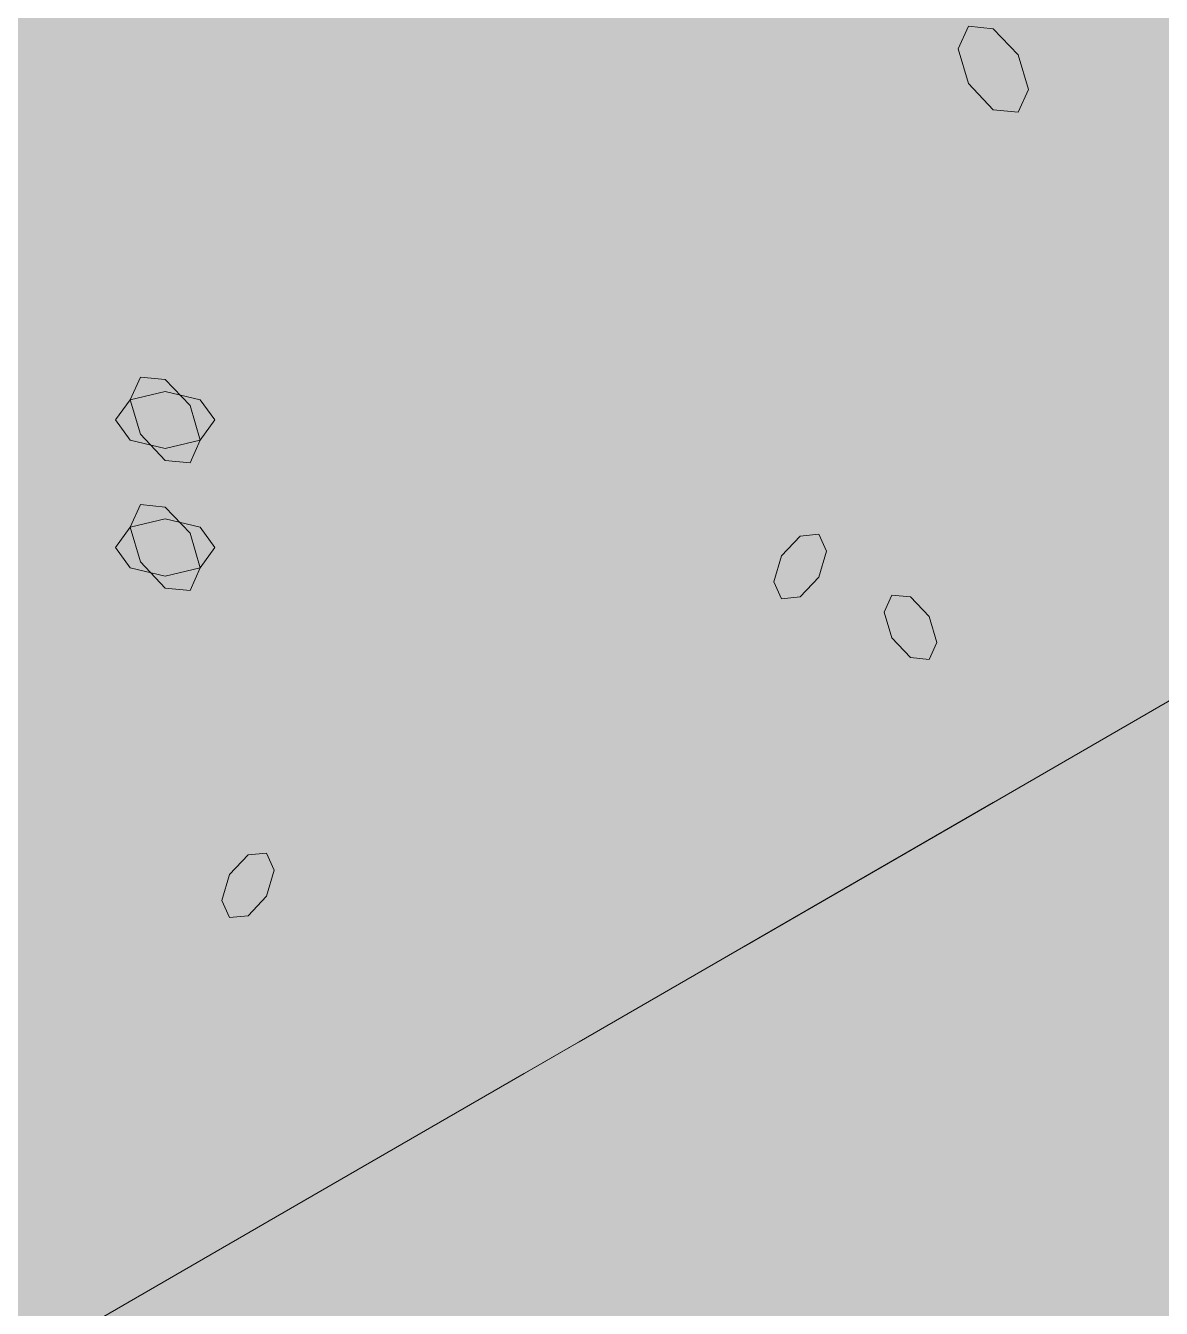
# Model space of a CAD drawing. Header units: metres. Extents: x 0 to 8.41, y 0 to 5.94.
# Drawn here: x 6.1649 to 6.343, y 4.8432 to 5.0443 of the extents above; entities that cross this region are included whole.
import ezdxf

# ---------------------------------------------------------------- set-up
doc = ezdxf.new("R2010")
doc.units = ezdxf.units.M
doc.header["$LTSCALE"] = 0.25
doc.layers.add('ISO-3D', color=7, linetype='CONTINUOUS', lineweight=13)
doc.layers.add('ISO-3D-ARISTAS', color=250, linetype='CONTINUOUS', lineweight=13)

msp = doc.modelspace()

# ---------------------------------------------------------------- linework, layer by layer
at = {"layer": 'ISO-3D', "true_color": 0x9e9c96}
for points in [[(6.16698, 5.0487), (6.14137, 5.03391), (6.14137, 5.06348), (6.11577, 5.0487)], [(6.21819, 5.0487), (6.19258, 5.03391), (6.19258, 5.06348), (6.16698, 5.0487)], [(6.2694, 5.0487), (6.24379, 5.03391), (6.24379, 5.06348), (6.21819, 5.0487)], [(6.3206, 5.0487), (6.295, 5.03391), (6.295, 5.06348), (6.2694, 5.0487)], [(6.37181, 5.0487), (6.34621, 5.03391), (6.34621, 5.06348), (6.3206, 5.0487)], [(6.21067, 5.04798), (6.18716, 5.0344), (6.18613, 5.06214), (6.16262, 5.04857)], [(6.25871, 5.04738), (6.2352, 5.03381), (6.23417, 5.06155), (6.21067, 5.04798)], [(6.30675, 5.04679), (6.28325, 5.03321), (6.28222, 5.06095), (6.25871, 5.04738)], [(6.3548, 5.04619), (6.33129, 5.03262), (6.33026, 5.06036), (6.30675, 5.04679)], [(6.18716, 5.0344), (6.16365, 5.02083), (6.16262, 5.04857), (6.13912, 5.035)], [(6.19258, 5.03391), (6.16698, 5.01913), (6.16698, 5.0487), (6.14137, 5.03391)], [(6.2352, 5.03381), (6.2117, 5.02024), (6.21067, 5.04798), (6.18716, 5.0344)], [(6.24379, 5.03391), (6.21819, 5.01913), (6.21819, 5.0487), (6.19258, 5.03391)], [(6.28325, 5.03321), (6.25974, 5.01964), (6.25871, 5.04738), (6.2352, 5.03381)], [(6.295, 5.03391), (6.2694, 5.01913), (6.2694, 5.0487), (6.24379, 5.03391)], [(6.34621, 5.03391), (6.3206, 5.01913), (6.3206, 5.0487), (6.295, 5.03391)], [(6.33129, 5.03262), (6.30778, 5.01905), (6.30675, 5.04679), (6.28325, 5.03321)], [(6.37933, 5.03202), (6.35583, 5.01845), (6.3548, 5.04619), (6.33129, 5.03262)], [(6.16698, 5.01913), (6.14137, 5.00435), (6.14137, 5.03391), (6.11577, 5.01913)], [(6.2117, 5.02024), (6.18819, 5.00667), (6.18716, 5.0344), (6.16365, 5.02083)], [(6.21819, 5.01913), (6.19258, 5.00435), (6.19258, 5.03391), (6.16698, 5.01913)], [(6.25974, 5.01964), (6.23623, 5.00607), (6.2352, 5.03381), (6.2117, 5.02024)], [(6.2694, 5.01913), (6.24379, 5.00435), (6.24379, 5.03391), (6.21819, 5.01913)], [(6.30778, 5.01905), (6.28428, 5.00548), (6.28325, 5.03321), (6.25974, 5.01964)], [(6.3206, 5.01913), (6.295, 5.00435), (6.295, 5.03391), (6.2694, 5.01913)], [(6.37181, 5.01913), (6.34621, 5.00435), (6.34621, 5.03391), (6.3206, 5.01913)], [(6.35583, 5.01845), (6.33232, 5.00488), (6.33129, 5.03262), (6.30778, 5.01905)], [(6.18819, 5.00667), (6.16462, 4.99306), (6.16365, 5.02083), (6.14008, 5.00722)], [(6.19258, 5.00435), (6.16698, 4.98957), (6.16698, 5.01913), (6.14137, 5.00435)], [(6.23623, 5.00607), (6.21273, 4.9925), (6.2117, 5.02024), (6.18819, 5.00667)], [(6.24379, 5.00435), (6.21819, 4.98957), (6.21819, 5.01913), (6.19258, 5.00435)], [(6.28428, 5.00548), (6.26077, 4.9919), (6.25974, 5.01964), (6.23623, 5.00607)], [(6.295, 5.00435), (6.2694, 4.98957), (6.2694, 5.01913), (6.24379, 5.00435)], [(6.33232, 5.00488), (6.30882, 4.99131), (6.30778, 5.01905), (6.28428, 5.00548)], [(6.34621, 5.00435), (6.3206, 4.98957), (6.3206, 5.01913), (6.295, 5.00435)], [(6.38037, 5.00429), (6.35686, 4.99071), (6.35583, 5.01845), (6.33232, 5.00488)], [(6.21273, 4.9925), (6.18915, 4.97889), (6.18819, 5.00667), (6.16462, 4.99306)], [(6.26077, 4.9919), (6.23726, 4.97833), (6.23623, 5.00607), (6.21273, 4.9925)], [(6.30882, 4.99131), (6.28531, 4.97774), (6.28428, 5.00548), (6.26077, 4.9919)], [(6.35686, 4.99071), (6.33335, 4.97714), (6.33232, 5.00488), (6.30882, 4.99131)], [(6.16698, 4.98957), (6.14137, 4.97478), (6.14137, 5.00435), (6.11577, 4.98957)], [(6.21819, 4.98957), (6.19258, 4.97478), (6.19258, 5.00435), (6.16698, 4.98957)], [(6.2694, 4.98957), (6.24379, 4.97478), (6.24379, 5.00435), (6.21819, 4.98957)], [(6.3206, 4.98957), (6.295, 4.97478), (6.295, 5.00435), (6.2694, 4.98957)], [(6.37181, 4.98957), (6.34621, 4.97478), (6.34621, 5.00435), (6.3206, 4.98957)], [(6.18915, 4.97889), (6.16558, 4.96528), (6.16462, 4.99306), (6.14104, 4.97944)], [(6.23726, 4.97833), (6.21369, 4.96472), (6.21273, 4.9925), (6.18915, 4.97889)], [(6.28531, 4.97774), (6.2618, 4.96417), (6.26077, 4.9919), (6.23726, 4.97833)], [(6.33335, 4.97714), (6.30985, 4.96357), (6.30882, 4.99131), (6.28531, 4.97774)], [(6.3814, 4.97655), (6.35789, 4.96298), (6.35686, 4.99071), (6.33335, 4.97714)], [(6.19258, 4.97478), (6.16698, 4.96), (6.16698, 4.98957), (6.14137, 4.97478)], [(6.24379, 4.97478), (6.21819, 4.96), (6.21819, 4.98957), (6.19258, 4.97478)], [(6.295, 4.97478), (6.2694, 4.96), (6.2694, 4.98957), (6.24379, 4.97478)], [(6.34621, 4.97478), (6.3206, 4.96), (6.3206, 4.98957), (6.295, 4.97478)], [(6.16558, 4.96528), (6.142, 4.95167), (6.14104, 4.97944), (6.11746, 4.96583)], [(6.21369, 4.96472), (6.19011, 4.95111), (6.18915, 4.97889), (6.16558, 4.96528)], [(6.2618, 4.96417), (6.23823, 4.95056), (6.23726, 4.97833), (6.21369, 4.96472)], [(6.30985, 4.96357), (6.28634, 4.95), (6.28531, 4.97774), (6.2618, 4.96417)], [(6.35789, 4.96298), (6.33438, 4.9494), (6.33335, 4.97714), (6.30985, 4.96357)], [(6.16698, 4.96), (6.14137, 4.94522), (6.14137, 4.97478), (6.11577, 4.96)], [(6.21819, 4.96), (6.19258, 4.94522), (6.19258, 4.97478), (6.16698, 4.96)], [(6.2694, 4.96), (6.24379, 4.94522), (6.24379, 4.97478), (6.21819, 4.96)], [(6.3206, 4.96), (6.295, 4.94522), (6.295, 4.97478), (6.2694, 4.96)], [(6.37181, 4.96), (6.34621, 4.94522), (6.34621, 4.97478), (6.3206, 4.96)], [(6.19011, 4.95111), (6.16654, 4.9375), (6.16558, 4.96528), (6.142, 4.95167)], [(6.23823, 4.95056), (6.21465, 4.93694), (6.21369, 4.96472), (6.19011, 4.95111)], [(6.28634, 4.95), (6.26276, 4.93639), (6.2618, 4.96417), (6.23823, 4.95056)], [(6.33438, 4.9494), (6.31088, 4.93583), (6.30985, 4.96357), (6.28634, 4.95)], [(6.38243, 4.94881), (6.35892, 4.93524), (6.35789, 4.96298), (6.33438, 4.9494)], [(6.19258, 4.94522), (6.16698, 4.93043), (6.16698, 4.96), (6.14137, 4.94522)], [(6.24379, 4.94522), (6.21819, 4.93043), (6.21819, 4.96), (6.19258, 4.94522)], [(6.295, 4.94522), (6.2694, 4.93043), (6.2694, 4.96), (6.24379, 4.94522)], [(6.34621, 4.94522), (6.3206, 4.93043), (6.3206, 4.96), (6.295, 4.94522)], [(6.16654, 4.9375), (6.14296, 4.92389), (6.142, 4.95167), (6.11843, 4.93806)], [(6.21465, 4.93694), (6.19108, 4.92333), (6.19011, 4.95111), (6.16654, 4.9375)], [(6.26276, 4.93639), (6.23919, 4.92278), (6.23823, 4.95056), (6.21465, 4.93694)], [(6.31088, 4.93583), (6.2873, 4.92222), (6.28634, 4.95), (6.26276, 4.93639)], [(6.35892, 4.93524), (6.33541, 4.92167), (6.33438, 4.9494), (6.31088, 4.93583)], [(6.16698, 4.93043), (6.14137, 4.91565), (6.14137, 4.94522), (6.11577, 4.93043)], [(6.21819, 4.93043), (6.19258, 4.91565), (6.19258, 4.94522), (6.16698, 4.93043)], [(6.2694, 4.93043), (6.24379, 4.91565), (6.24379, 4.94522), (6.21819, 4.93043)], [(6.3206, 4.93043), (6.295, 4.91565), (6.295, 4.94522), (6.2694, 4.93043)], [(6.37181, 4.93043), (6.34621, 4.91565), (6.34621, 4.94522), (6.3206, 4.93043)], [(6.19108, 4.92333), (6.1675, 4.90972), (6.16654, 4.9375), (6.14296, 4.92389)], [(6.23919, 4.92278), (6.21561, 4.90917), (6.21465, 4.93694), (6.19108, 4.92333)], [(6.2873, 4.92222), (6.26373, 4.90861), (6.26276, 4.93639), (6.23919, 4.92278)], [(6.33541, 4.92167), (6.31184, 4.90806), (6.31088, 4.93583), (6.2873, 4.92222)], [(6.38346, 4.92107), (6.35995, 4.9075), (6.35892, 4.93524), (6.33541, 4.92167)], [(6.19258, 4.91565), (6.16698, 4.90087), (6.16698, 4.93043), (6.14137, 4.91565)], [(6.24379, 4.91565), (6.21819, 4.90087), (6.21819, 4.93043), (6.19258, 4.91565)], [(6.295, 4.91565), (6.2694, 4.90087), (6.2694, 4.93043), (6.24379, 4.91565)], [(6.34621, 4.91565), (6.3206, 4.90087), (6.3206, 4.93043), (6.295, 4.91565)], [(6.1675, 4.90972), (6.14393, 4.89611), (6.14296, 4.92389), (6.11939, 4.91028)], [(6.21561, 4.90917), (6.19204, 4.89556), (6.19108, 4.92333), (6.1675, 4.90972)], [(6.26373, 4.90861), (6.24015, 4.895), (6.23919, 4.92278), (6.21561, 4.90917)], [(6.31184, 4.90806), (6.28826, 4.89444), (6.2873, 4.92222), (6.26373, 4.90861)], [(6.35995, 4.9075), (6.33638, 4.89389), (6.33541, 4.92167), (6.31184, 4.90806)], [(6.16698, 4.90087), (6.14137, 4.88609), (6.14137, 4.91565), (6.11577, 4.90087)], [(6.21819, 4.90087), (6.19258, 4.88609), (6.19258, 4.91565), (6.16698, 4.90087)], [(6.2694, 4.90087), (6.24379, 4.88609), (6.24379, 4.91565), (6.21819, 4.90087)], [(6.3206, 4.90087), (6.295, 4.88609), (6.295, 4.91565), (6.2694, 4.90087)], [(6.37181, 4.90087), (6.34621, 4.88609), (6.34621, 4.91565), (6.3206, 4.90087)], [(6.19204, 4.89556), (6.16846, 4.88194), (6.1675, 4.90972), (6.14393, 4.89611)], [(6.24015, 4.895), (6.21658, 4.88139), (6.21561, 4.90917), (6.19204, 4.89556)], [(6.28826, 4.89444), (6.26469, 4.88083), (6.26373, 4.90861), (6.24015, 4.895)], [(6.33638, 4.89389), (6.3128, 4.88028), (6.31184, 4.90806), (6.28826, 4.89444)], [(6.38593, 4.8925), (6.36236, 4.87889), (6.35995, 4.9075), (6.33638, 4.89389)], [(6.19258, 4.88609), (6.16698, 4.8713), (6.16698, 4.90087), (6.14137, 4.88609)], [(6.24379, 4.88609), (6.21819, 4.8713), (6.21819, 4.90087), (6.19258, 4.88609)], [(6.295, 4.88609), (6.2694, 4.8713), (6.2694, 4.90087), (6.24379, 4.88609)], [(6.34621, 4.88609), (6.3206, 4.8713), (6.3206, 4.90087), (6.295, 4.88609)], [(6.16846, 4.88194), (6.14489, 4.86833), (6.14393, 4.89611), (6.12035, 4.8825)], [(6.21658, 4.88139), (6.193, 4.86778), (6.19204, 4.89556), (6.16846, 4.88194)], [(6.26469, 4.88083), (6.24111, 4.86722), (6.24015, 4.895), (6.21658, 4.88139)], [(6.3128, 4.88028), (6.28923, 4.86667), (6.28826, 4.89444), (6.26469, 4.88083)], [(6.36236, 4.87889), (6.33878, 4.86528), (6.33638, 4.89389), (6.3128, 4.88028)], [(6.16698, 4.8713), (6.14137, 4.85652), (6.14137, 4.88609), (6.11577, 4.8713)], [(6.21819, 4.8713), (6.19258, 4.85652), (6.19258, 4.88609), (6.16698, 4.8713)], [(6.2694, 4.8713), (6.24379, 4.85652), (6.24379, 4.88609), (6.21819, 4.8713)], [(6.3206, 4.8713), (6.295, 4.85652), (6.295, 4.88609), (6.2694, 4.8713)], [(6.37181, 4.8713), (6.34621, 4.85652), (6.34621, 4.88609), (6.3206, 4.8713)], [(6.193, 4.86778), (6.16943, 4.85417), (6.16846, 4.88194), (6.14489, 4.86833)], [(6.24111, 4.86722), (6.21754, 4.85361), (6.21658, 4.88139), (6.193, 4.86778)], [(6.28923, 4.86667), (6.26565, 4.85306), (6.26469, 4.88083), (6.24111, 4.86722)], [(6.33878, 4.86528), (6.31521, 4.85167), (6.3128, 4.88028), (6.28923, 4.86667)], [(6.38834, 4.86389), (6.36476, 4.85028), (6.36236, 4.87889), (6.33878, 4.86528)], [(6.19258, 4.85652), (6.16698, 4.84174), (6.16698, 4.8713), (6.14137, 4.85652)], [(6.24379, 4.85652), (6.21819, 4.84174), (6.21819, 4.8713), (6.19258, 4.85652)], [(6.295, 4.85652), (6.2694, 4.84174), (6.2694, 4.8713), (6.24379, 4.85652)], [(6.34621, 4.85652), (6.3206, 4.84174), (6.3206, 4.8713), (6.295, 4.85652)], [(6.16943, 4.85417), (6.14585, 4.84056), (6.14489, 4.86833), (6.12131, 4.85472)], [(6.21754, 4.85361), (6.19396, 4.84), (6.193, 4.86778), (6.16943, 4.85417)], [(6.26565, 4.85306), (6.24208, 4.83944), (6.24111, 4.86722), (6.21754, 4.85361)], [(6.31521, 4.85167), (6.29163, 4.83806), (6.28923, 4.86667), (6.26565, 4.85306)], [(6.36476, 4.85028), (6.34119, 4.83667), (6.33878, 4.86528), (6.31521, 4.85167)], [(6.16698, 4.84174), (6.14137, 4.82696), (6.14137, 4.85652), (6.11577, 4.84174)], [(6.21819, 4.84174), (6.19258, 4.82696), (6.19258, 4.85652), (6.16698, 4.84174)], [(6.2694, 4.84174), (6.24379, 4.82696), (6.24379, 4.85652), (6.21819, 4.84174)], [(6.3206, 4.84174), (6.295, 4.82696), (6.295, 4.85652), (6.2694, 4.84174)], [(6.37181, 4.84174), (6.34621, 4.82696), (6.34621, 4.85652), (6.3206, 4.84174)], [(6.19396, 4.84), (6.17039, 4.82639), (6.16943, 4.85417), (6.14585, 4.84056)], [(6.24208, 4.83944), (6.2185, 4.82583), (6.21754, 4.85361), (6.19396, 4.84)], [(6.29163, 4.83806), (6.26806, 4.82444), (6.26565, 4.85306), (6.24208, 4.83944)], [(6.34119, 4.83667), (6.31761, 4.82306), (6.31521, 4.85167), (6.29163, 4.83806)], [(6.38858, 4.83653), (6.365, 4.82292), (6.36476, 4.85028), (6.34119, 4.83667)]]:
    msp.add_solid(points, dxfattribs=at)
at = {"layer": 'ISO-3D', "true_color": 0x4b4946}
for points in [[(6.31115, 5.04068), (6.31276, 5.04424), (6.26785, 5.01567), (6.26946, 5.01924)], [(6.32215, 5.03432), (6.32054, 5.03076), (6.27885, 5.00932), (6.27724, 5.00576)], [(6.26785, 5.01567), (6.26946, 5.01924), (6.22455, 4.99067), (6.22616, 4.99424)], [(6.27885, 5.00932), (6.27724, 5.00576), (6.23555, 4.98433), (6.23394, 4.98076)], [(6.22455, 4.99067), (6.22616, 4.99424), (6.18125, 4.96568), (6.18286, 4.96924)], [(6.18125, 4.98567), (6.18286, 4.98924), (6.13795, 4.96068), (6.13956, 4.96424)], [(6.23555, 4.98433), (6.23394, 4.98076), (6.19225, 4.95932), (6.19064, 4.95576)], [(6.19225, 4.97933), (6.19064, 4.97576), (6.14894, 4.95432), (6.14733, 4.95076)]]:
    msp.add_solid(points, dxfattribs=at)
at = {"layer": 'ISO-3D', "true_color": 0x686560}
for points in [[(6.31276, 5.04424), (6.31665, 5.04385), (6.26946, 5.01924), (6.27335, 5.01885)], [(6.32054, 5.03076), (6.31665, 5.03115), (6.27724, 5.00576), (6.27335, 5.00615)], [(6.26946, 5.01924), (6.27335, 5.01885), (6.22616, 4.99424), (6.23005, 4.99385)], [(6.27724, 5.00576), (6.27335, 5.00615), (6.23394, 4.98076), (6.23005, 4.98115)], [(6.22616, 4.99424), (6.23005, 4.99385), (6.18286, 4.96924), (6.18675, 4.96885)], [(6.18286, 4.98924), (6.18675, 4.98885), (6.13956, 4.96424), (6.14345, 4.96385)], [(6.23394, 4.98076), (6.23005, 4.98115), (6.19064, 4.95576), (6.18675, 4.95615)], [(6.19064, 4.97576), (6.18675, 4.97615), (6.14733, 4.95076), (6.14345, 4.95115)]]:
    msp.add_solid(points, dxfattribs=at)
at = {"layer": 'ISO-3D', "true_color": 0x77736d}
for points in [[(6.31665, 5.04385), (6.32054, 5.03975), (6.27335, 5.01885), (6.27724, 5.01475)], [(6.31665, 5.03115), (6.31276, 5.03525), (6.27335, 5.00615), (6.26946, 5.01025)], [(6.27335, 5.01885), (6.27724, 5.01475), (6.23005, 4.99385), (6.23394, 4.98975)], [(6.27335, 5.00615), (6.26946, 5.01025), (6.23005, 4.98115), (6.22616, 4.98525)], [(6.23005, 4.99385), (6.23394, 4.98975), (6.18675, 4.96885), (6.19064, 4.96475)], [(6.18675, 4.98885), (6.19064, 4.98475), (6.14345, 4.96385), (6.14733, 4.95975)], [(6.23005, 4.98115), (6.22616, 4.98525), (6.18675, 4.95615), (6.18286, 4.96025)], [(6.18675, 4.97615), (6.18286, 4.98025), (6.14345, 4.95115), (6.13956, 4.95525)]]:
    msp.add_solid(points, dxfattribs=at)
at = {"layer": 'ISO-3D', "true_color": 0x67645f}
for points in [[(6.31665, 5.0375), (6.31115, 5.04068), (6.31276, 5.04424)], [(6.31665, 5.0375), (6.31276, 5.04424), (6.31665, 5.04385)], [(6.31665, 5.0375), (6.31665, 5.04385), (6.32054, 5.03975)], [(6.31665, 5.0375), (6.31276, 5.03525), (6.31115, 5.04068)], [(6.31665, 5.0375), (6.32054, 5.03975), (6.32215, 5.03432)], [(6.31665, 5.0375), (6.31665, 5.03115), (6.31276, 5.03525)], [(6.31665, 5.0375), (6.32054, 5.03076), (6.31665, 5.03115)], [(6.31665, 5.0375), (6.32215, 5.03432), (6.32054, 5.03076)], [(6.18675, 4.9825), (6.18125, 4.98567), (6.18286, 4.98924)], [(6.18675, 4.9825), (6.18286, 4.98924), (6.18675, 4.98885)], [(6.18675, 4.9825), (6.18675, 4.98885), (6.19064, 4.98475)], [(6.18675, 4.9825), (6.18286, 4.98025), (6.18125, 4.98567)], [(6.18675, 4.9825), (6.19064, 4.98475), (6.19225, 4.97933)], [(6.18675, 4.9825), (6.18675, 4.97615), (6.18286, 4.98025)], [(6.18675, 4.9825), (6.19064, 4.97576), (6.18675, 4.97615)], [(6.18675, 4.9825), (6.19225, 4.97933), (6.19064, 4.97576)], [(6.18675, 4.9625), (6.18125, 4.96568), (6.18286, 4.96924)], [(6.18675, 4.9625), (6.18286, 4.96924), (6.18675, 4.96885)], [(6.18675, 4.9625), (6.18675, 4.96885), (6.19064, 4.96475)], [(6.18675, 4.9625), (6.18286, 4.96025), (6.18125, 4.96568)], [(6.18675, 4.9625), (6.19064, 4.96475), (6.19225, 4.95932)], [(6.18675, 4.9625), (6.18675, 4.95615), (6.18286, 4.96025)], [(6.18675, 4.9625), (6.19064, 4.95576), (6.18675, 4.95615)], [(6.18675, 4.9625), (6.19225, 4.95932), (6.19064, 4.95576)]]:
    msp.add_solid(points, dxfattribs=at)
at = {"layer": 'ISO-3D', "true_color": 0x6b6762}
for points in [[(6.31276, 5.03525), (6.31115, 5.04068), (6.26946, 5.01025), (6.26785, 5.01567)], [(6.32054, 5.03975), (6.32215, 5.03432), (6.27724, 5.01475), (6.27885, 5.00932)], [(6.26946, 5.01025), (6.26785, 5.01567), (6.22616, 4.98525), (6.22455, 4.99067)], [(6.27724, 5.01475), (6.27885, 5.00932), (6.23394, 4.98975), (6.23555, 4.98433)], [(6.22616, 4.98525), (6.22455, 4.99067), (6.18286, 4.96025), (6.18125, 4.96568)], [(6.23394, 4.98975), (6.23555, 4.98433), (6.19064, 4.96475), (6.19225, 4.95932)], [(6.18286, 4.98025), (6.18125, 4.98567), (6.13956, 4.95525), (6.13795, 4.96068)], [(6.19064, 4.98475), (6.19225, 4.97933), (6.14733, 4.95975), (6.14894, 4.95432)]]:
    msp.add_solid(points, dxfattribs=at)
at = {"layer": 'ISO-3D', "true_color": 0x66635e}
for points in [[(6.18125, 4.96568), (6.18675, 4.96699), (6.18125, 4.98567), (6.18675, 4.98699)], [(6.19225, 4.95932), (6.18675, 4.95801), (6.19225, 4.97933), (6.18675, 4.97801)]]:
    msp.add_solid(points, dxfattribs=at)
at = {"layer": 'ISO-3D', "true_color": 0x736f6a}
for points in [[(6.18675, 4.9825), (6.18125, 4.98567), (6.18675, 4.98699)], [(6.18675, 4.9825), (6.18675, 4.98699), (6.19225, 4.98567)], [(6.18675, 4.9825), (6.17897, 4.9825), (6.18125, 4.98567)], [(6.18675, 4.9825), (6.19225, 4.98567), (6.19452, 4.9825)], [(6.18675, 4.9825), (6.18125, 4.97933), (6.17897, 4.9825)], [(6.18675, 4.9825), (6.18675, 4.97801), (6.18125, 4.97933)], [(6.18675, 4.9825), (6.19452, 4.9825), (6.19225, 4.97933)], [(6.18675, 4.9825), (6.19225, 4.97933), (6.18675, 4.97801)], [(6.18675, 4.9625), (6.18125, 4.96568), (6.18675, 4.96699)], [(6.18675, 4.9625), (6.18675, 4.96699), (6.19225, 4.96568)], [(6.18675, 4.9625), (6.17897, 4.9625), (6.18125, 4.96568)], [(6.18675, 4.9625), (6.19225, 4.96568), (6.19452, 4.9625)], [(6.18675, 4.9625), (6.18125, 4.95932), (6.17897, 4.9625)], [(6.18675, 4.9625), (6.18675, 4.95801), (6.18125, 4.95932)], [(6.18675, 4.9625), (6.19452, 4.9625), (6.19225, 4.95932)], [(6.18675, 4.9625), (6.19225, 4.95932), (6.18675, 4.95801)]]:
    msp.add_solid(points, dxfattribs=at)
at = {"layer": 'ISO-3D', "true_color": 0x6c6964}
for points in [[(6.18675, 4.96699), (6.19225, 4.96568), (6.18675, 4.98699), (6.19225, 4.98567)], [(6.18675, 4.95801), (6.18125, 4.95932), (6.18675, 4.97801), (6.18125, 4.97933)]]:
    msp.add_solid(points, dxfattribs=at)
at = {"layer": 'ISO-3D', "true_color": 0x504d4a}
for points in [[(6.17897, 4.9625), (6.18125, 4.96568), (6.17897, 4.9825), (6.18125, 4.98567)], [(6.19452, 4.9625), (6.19225, 4.95932), (6.19452, 4.9825), (6.19225, 4.97933)]]:
    msp.add_solid(points, dxfattribs=at)
at = {"layer": 'ISO-3D', "true_color": 0x5e5b56}
for points in [[(6.19225, 4.96568), (6.19452, 4.9625), (6.19225, 4.98567), (6.19452, 4.9825)], [(6.18125, 4.95932), (6.17897, 4.9625), (6.18125, 4.97933), (6.17897, 4.9825)]]:
    msp.add_solid(points, dxfattribs=at)
at = {"layer": 'ISO-3D', "true_color": 0x643f2a}
for points in [[(6.28634, 4.95953), (6.29046, 4.96191), (6.28926, 4.96458)], [(6.28634, 4.95953), (6.28926, 4.96458), (6.28634, 4.96429)], [(6.28634, 4.95953), (6.28634, 4.96429), (6.28342, 4.96121)], [(6.28634, 4.95953), (6.28342, 4.96121), (6.28222, 4.95714)], [(6.28634, 4.95953), (6.28926, 4.95784), (6.29046, 4.96191)], [(6.28634, 4.95953), (6.28222, 4.95714), (6.28342, 4.95447)], [(6.28634, 4.95953), (6.28342, 4.95447), (6.28634, 4.95476)], [(6.28634, 4.95953), (6.28634, 4.95476), (6.28926, 4.95784)], [(6.19974, 4.90953), (6.19974, 4.91429), (6.19682, 4.91121)], [(6.19974, 4.90953), (6.20386, 4.91191), (6.20265, 4.91458)], [(6.19974, 4.90953), (6.20265, 4.91458), (6.19974, 4.91429)], [(6.19974, 4.90953), (6.19682, 4.91121), (6.19561, 4.90714)], [(6.19974, 4.90953), (6.20265, 4.90784), (6.20386, 4.91191)], [(6.19974, 4.90953), (6.19561, 4.90714), (6.19682, 4.90447)], [(6.19974, 4.90953), (6.19682, 4.90447), (6.19974, 4.90476)], [(6.19974, 4.90953), (6.19974, 4.90476), (6.20265, 4.90784)]]:
    msp.add_solid(points, dxfattribs=at)
at = {"layer": 'ISO-3D', "true_color": 0x6c452d}
for points in [[(6.33056, 4.94073), (6.32764, 4.94044), (6.28926, 4.96458), (6.28634, 4.96429)], [(6.32473, 4.93063), (6.32764, 4.93092), (6.28342, 4.95447), (6.28634, 4.95476)], [(6.37186, 4.91688), (6.36895, 4.9166), (6.33056, 4.94073), (6.32764, 4.94044)], [(6.36603, 4.90678), (6.36895, 4.90707), (6.32473, 4.93063), (6.32764, 4.93092)], [(6.24396, 4.89073), (6.24104, 4.89044), (6.20265, 4.91458), (6.19974, 4.91429)], [(6.23812, 4.88063), (6.24104, 4.88092), (6.19682, 4.90447), (6.19974, 4.90476)], [(6.28526, 4.86688), (6.28234, 4.8666), (6.24396, 4.89073), (6.24104, 4.89044)], [(6.27943, 4.85678), (6.28234, 4.85707), (6.23812, 4.88063), (6.24104, 4.88092)], [(6.32656, 4.84304), (6.32365, 4.84275), (6.28526, 4.86688), (6.28234, 4.8666)], [(6.32073, 4.83294), (6.32365, 4.83322), (6.27943, 4.85678), (6.28234, 4.85707)]]:
    msp.add_solid(points, dxfattribs=at)
at = {"layer": 'ISO-3D', "true_color": 0x5c3b26}
for points in [[(6.33177, 4.93806), (6.33056, 4.94073), (6.29046, 4.96191), (6.28926, 4.96458)], [(6.32352, 4.9333), (6.32473, 4.93063), (6.28222, 4.95714), (6.28342, 4.95447)], [(6.37307, 4.91421), (6.37186, 4.91688), (6.33177, 4.93806), (6.33056, 4.94073)], [(6.36482, 4.90945), (6.36603, 4.90678), (6.32352, 4.9333), (6.32473, 4.93063)], [(6.24516, 4.88806), (6.24396, 4.89073), (6.20386, 4.91191), (6.20265, 4.91458)], [(6.23692, 4.8833), (6.23812, 4.88063), (6.19561, 4.90714), (6.19682, 4.90447)], [(6.28647, 4.86421), (6.28526, 4.86688), (6.24516, 4.88806), (6.24396, 4.89073)], [(6.27822, 4.85945), (6.27943, 4.85678), (6.23692, 4.8833), (6.23812, 4.88063)], [(6.32777, 4.84037), (6.32656, 4.84304), (6.28647, 4.86421), (6.28526, 4.86688)], [(6.31952, 4.83561), (6.32073, 4.83294), (6.27822, 4.85945), (6.27943, 4.85678)]]:
    msp.add_solid(points, dxfattribs=at)
at = {"layer": 'ISO-3D', "true_color": 0x845437}
for points in [[(6.32764, 4.94044), (6.32473, 4.93736), (6.28634, 4.96429), (6.28342, 4.96121)], [(6.32764, 4.93092), (6.33056, 4.934), (6.28634, 4.95476), (6.28926, 4.95784)], [(6.36895, 4.9166), (6.36603, 4.91352), (6.32764, 4.94044), (6.32473, 4.93736)], [(6.36895, 4.90707), (6.37186, 4.91015), (6.32764, 4.93092), (6.33056, 4.934)], [(6.24104, 4.89044), (6.23812, 4.88736), (6.19974, 4.91429), (6.19682, 4.91121)], [(6.24104, 4.88092), (6.24396, 4.884), (6.19974, 4.90476), (6.20265, 4.90784)], [(6.28234, 4.8666), (6.27943, 4.86352), (6.24104, 4.89044), (6.23812, 4.88736)], [(6.28234, 4.85707), (6.28526, 4.86015), (6.24104, 4.88092), (6.24396, 4.884)], [(6.32365, 4.84275), (6.32073, 4.83967), (6.28234, 4.8666), (6.27943, 4.86352)], [(6.32365, 4.83322), (6.32656, 4.8363), (6.28234, 4.85707), (6.28526, 4.86015)]]:
    msp.add_solid(points, dxfattribs=at)
at = {"layer": 'ISO-3D', "true_color": 0x7e5035}
for points in [[(6.32473, 4.93736), (6.32352, 4.9333), (6.28342, 4.96121), (6.28222, 4.95714)], [(6.33056, 4.934), (6.33177, 4.93806), (6.28926, 4.95784), (6.29046, 4.96191)], [(6.36603, 4.91352), (6.36482, 4.90945), (6.32473, 4.93736), (6.32352, 4.9333)], [(6.37186, 4.91015), (6.37307, 4.91421), (6.33056, 4.934), (6.33177, 4.93806)], [(6.23812, 4.88736), (6.23692, 4.8833), (6.19682, 4.91121), (6.19561, 4.90714)], [(6.24396, 4.884), (6.24516, 4.88806), (6.20265, 4.90784), (6.20386, 4.91191)], [(6.28526, 4.86015), (6.28647, 4.86421), (6.24396, 4.884), (6.24516, 4.88806)], [(6.27943, 4.86352), (6.27822, 4.85945), (6.23812, 4.88736), (6.23692, 4.8833)], [(6.32656, 4.8363), (6.32777, 4.84037), (6.28526, 4.86015), (6.28647, 4.86421)], [(6.32073, 4.83967), (6.31952, 4.83561), (6.27943, 4.86352), (6.27822, 4.85945)]]:
    msp.add_solid(points, dxfattribs=at)
at = {"layer": 'ISO-3D', "true_color": 0x513422}
for points in [[(6.29954, 4.95238), (6.30074, 4.95505), (6.25823, 4.92854), (6.25944, 4.93121)], [(6.30778, 4.94762), (6.30658, 4.94495), (6.26648, 4.92377), (6.26527, 4.9211)], [(6.25823, 4.92854), (6.25944, 4.93121), (6.21693, 4.90469), (6.21814, 4.90736)], [(6.26648, 4.92377), (6.26527, 4.9211), (6.22518, 4.89993), (6.22397, 4.89726)], [(6.21693, 4.90469), (6.21814, 4.90736), (6.17563, 4.88084), (6.17684, 4.88351)], [(6.22518, 4.89993), (6.22397, 4.89726), (6.18388, 4.87608), (6.18267, 4.87341)], [(6.17563, 4.88084), (6.17684, 4.88351), (6.13432, 4.857), (6.13553, 4.85967)], [(6.34484, 4.87854), (6.34604, 4.88121), (6.30353, 4.85469), (6.30474, 4.85736)], [(6.18388, 4.87608), (6.18267, 4.87341), (6.14257, 4.85223), (6.14137, 4.84956)], [(6.35308, 4.87377), (6.35188, 4.8711), (6.31178, 4.84993), (6.31057, 4.84726)], [(6.30353, 4.85469), (6.30474, 4.85736), (6.26223, 4.83084), (6.26344, 4.83351)], [(6.31178, 4.84993), (6.31057, 4.84726), (6.27048, 4.82608), (6.26927, 4.82341)]]:
    msp.add_solid(points, dxfattribs=at)
at = {"layer": 'ISO-3D', "true_color": 0x70482f}
for points in [[(6.30074, 4.95505), (6.30366, 4.95476), (6.25944, 4.93121), (6.26236, 4.93092)], [(6.30658, 4.94495), (6.30366, 4.94524), (6.26527, 4.9211), (6.26236, 4.92139)], [(6.25944, 4.93121), (6.26236, 4.93092), (6.21814, 4.90736), (6.22105, 4.90707)], [(6.26527, 4.9211), (6.26236, 4.92139), (6.22397, 4.89726), (6.22105, 4.89755)], [(6.21814, 4.90736), (6.22105, 4.90707), (6.17684, 4.88351), (6.17975, 4.88322)], [(6.22397, 4.89726), (6.22105, 4.89755), (6.18267, 4.87341), (6.17975, 4.8737)], [(6.17684, 4.88351), (6.17975, 4.88322), (6.13553, 4.85967), (6.13845, 4.85938)], [(6.34604, 4.88121), (6.34896, 4.88092), (6.30474, 4.85736), (6.30766, 4.85707)], [(6.18267, 4.87341), (6.17975, 4.8737), (6.14137, 4.84956), (6.13845, 4.84985)], [(6.35188, 4.8711), (6.34896, 4.87139), (6.31057, 4.84726), (6.30766, 4.84755)], [(6.30474, 4.85736), (6.30766, 4.85707), (6.26344, 4.83351), (6.26635, 4.83322)], [(6.31057, 4.84726), (6.30766, 4.84755), (6.26927, 4.82341), (6.26635, 4.8237)]]:
    msp.add_solid(points, dxfattribs=at)
at = {"layer": 'ISO-3D', "true_color": 0x805135}
for points in [[(6.30366, 4.95476), (6.30658, 4.95168), (6.26236, 4.93092), (6.26527, 4.92784)], [(6.30366, 4.94524), (6.30074, 4.94832), (6.26236, 4.92139), (6.25944, 4.92447)], [(6.26236, 4.93092), (6.26527, 4.92784), (6.22105, 4.90707), (6.22397, 4.90399)], [(6.26236, 4.92139), (6.25944, 4.92447), (6.22105, 4.89755), (6.21814, 4.90062)], [(6.22105, 4.90707), (6.22397, 4.90399), (6.17975, 4.88322), (6.18267, 4.88015)], [(6.22105, 4.89755), (6.21814, 4.90062), (6.17975, 4.8737), (6.17684, 4.87678)], [(6.17975, 4.88322), (6.18267, 4.88015), (6.13845, 4.85938), (6.14137, 4.8563)], [(6.34896, 4.88092), (6.35188, 4.87784), (6.30766, 4.85707), (6.31057, 4.85399)], [(6.17975, 4.8737), (6.17684, 4.87678), (6.13845, 4.84985), (6.13553, 4.85293)], [(6.34896, 4.87139), (6.34604, 4.87447), (6.30766, 4.84755), (6.30474, 4.85062)], [(6.30766, 4.85707), (6.31057, 4.85399), (6.26635, 4.83322), (6.26927, 4.83015)], [(6.30766, 4.84755), (6.30474, 4.85062), (6.26635, 4.8237), (6.26344, 4.82678)]]:
    msp.add_solid(points, dxfattribs=at)
at = {"layer": 'ISO-3D', "true_color": 0x6f472f}
for points in [[(6.30366, 4.95), (6.29954, 4.95238), (6.30074, 4.95505)], [(6.30366, 4.95), (6.30074, 4.95505), (6.30366, 4.95476)], [(6.30366, 4.95), (6.30366, 4.95476), (6.30658, 4.95168)], [(6.30366, 4.95), (6.30074, 4.94832), (6.29954, 4.95238)], [(6.30366, 4.95), (6.30658, 4.95168), (6.30778, 4.94762)], [(6.30366, 4.95), (6.30366, 4.94524), (6.30074, 4.94832)], [(6.30366, 4.95), (6.30658, 4.94495), (6.30366, 4.94524)], [(6.30366, 4.95), (6.30778, 4.94762), (6.30658, 4.94495)]]:
    msp.add_solid(points, dxfattribs=at)
at = {"layer": 'ISO-3D', "true_color": 0x734930}
for points in [[(6.30074, 4.94832), (6.29954, 4.95238), (6.25944, 4.92447), (6.25823, 4.92854)], [(6.30658, 4.95168), (6.30778, 4.94762), (6.26527, 4.92784), (6.26648, 4.92377)], [(6.25944, 4.92447), (6.25823, 4.92854), (6.21814, 4.90062), (6.21693, 4.90469)], [(6.26527, 4.92784), (6.26648, 4.92377), (6.22397, 4.90399), (6.22518, 4.89993)], [(6.21814, 4.90062), (6.21693, 4.90469), (6.17684, 4.87678), (6.17563, 4.88084)], [(6.22397, 4.90399), (6.22518, 4.89993), (6.18267, 4.88015), (6.18388, 4.87608)], [(6.17684, 4.87678), (6.17563, 4.88084), (6.13553, 4.85293), (6.13432, 4.857)], [(6.18267, 4.88015), (6.18388, 4.87608), (6.14137, 4.8563), (6.14257, 4.85223)], [(6.34604, 4.87447), (6.34484, 4.87854), (6.30474, 4.85062), (6.30353, 4.85469)], [(6.35188, 4.87784), (6.35308, 4.87377), (6.31057, 4.85399), (6.31178, 4.84993)], [(6.30474, 4.85062), (6.30353, 4.85469), (6.26344, 4.82678), (6.26223, 4.83084)], [(6.31057, 4.85399), (6.31178, 4.84993), (6.26927, 4.83015), (6.27048, 4.82608)]]:
    msp.add_solid(points, dxfattribs=at)
at = {"layer": 'ISO-3D', "true_color": 0x8e8d88}
for points in [[(6.34913, 4.90125), (6.31665, 4.8825), (6.34913, 4.94125), (6.31665, 4.9225)], [(6.31665, 4.8825), (6.28417, 4.86375), (6.31665, 4.9225), (6.28417, 4.90375)], [(6.28417, 4.86375), (6.2517, 4.845), (6.28417, 4.90375), (6.2517, 4.885)], [(6.34913, 4.86125), (6.31665, 4.8425), (6.34913, 4.90125), (6.31665, 4.8825)], [(6.2517, 4.845), (6.2084, 4.82), (6.2517, 4.885), (6.2084, 4.86)], [(6.31665, 4.8425), (6.28417, 4.82375), (6.31665, 4.8825), (6.28417, 4.86375)], [(6.28417, 4.82375), (6.2517, 4.805), (6.28417, 4.86375), (6.2517, 4.845)], [(6.2084, 4.82), (6.1651, 4.795), (6.2084, 4.86), (6.1651, 4.835)], [(6.34913, 4.84125), (6.31665, 4.8225), (6.34913, 4.86125), (6.31665, 4.8425)], [(6.2517, 4.805), (6.2084, 4.78), (6.2517, 4.845), (6.2084, 4.82)]]:
    msp.add_solid(points, dxfattribs=at)
at = {"layer": 'ISO-3D', "true_color": 0xb0aea8}
for points in [[(6.37583, 4.92333), (6.34119, 4.90333), (6.34696, 4.94), (6.31232, 4.92)], [(6.4047, 4.90667), (6.37006, 4.88667), (6.37583, 4.92333), (6.34119, 4.90333)], [(6.34119, 4.90333), (6.30655, 4.88333), (6.31232, 4.92), (6.27768, 4.9)], [(6.37006, 4.88667), (6.33541, 4.86667), (6.34119, 4.90333), (6.30655, 4.88333)], [(6.30655, 4.88333), (6.27191, 4.86333), (6.27768, 4.9), (6.24304, 4.88)], [(6.39892, 4.87), (6.36428, 4.85), (6.37006, 4.88667), (6.33541, 4.86667)], [(6.33541, 4.86667), (6.30077, 4.84667), (6.30655, 4.88333), (6.27191, 4.86333)], [(6.27191, 4.86333), (6.23726, 4.84333), (6.24304, 4.88), (6.2084, 4.86)], [(6.36428, 4.85), (6.32964, 4.83), (6.33541, 4.86667), (6.30077, 4.84667)], [(6.30077, 4.84667), (6.26613, 4.82667), (6.27191, 4.86333), (6.23726, 4.84333)], [(6.23726, 4.84333), (6.19396, 4.81833), (6.2084, 4.86), (6.1651, 4.835)], [(6.40758, 4.825), (6.37294, 4.805), (6.36428, 4.85), (6.32964, 4.83)], [(6.32964, 4.83), (6.295, 4.81), (6.30077, 4.84667), (6.26613, 4.82667)], [(6.26613, 4.82667), (6.22283, 4.80167), (6.23726, 4.84333), (6.19396, 4.81833)]]:
    msp.add_solid(points, dxfattribs=at)
at = {"layer": 'ISO-3D-ARISTAS', "color": 250}
for p, q in [((6.31115, 5.04068), (6.31276, 5.04424)), ((6.31115, 5.04068), (6.31276, 5.04424)), ((6.31276, 5.04424), (6.31665, 5.04385)), ((6.31276, 5.04424), (6.31665, 5.04385)), ((6.31665, 5.04385), (6.32054, 5.03975)), ((6.31665, 5.04385), (6.32054, 5.03975)), ((6.31276, 5.03525), (6.31115, 5.04068)), ((6.31276, 5.03525), (6.31115, 5.04068)), ((6.32054, 5.03975), (6.32215, 5.03432)), ((6.32054, 5.03975), (6.32215, 5.03432)), ((6.31665, 5.03115), (6.31276, 5.03525)), ((6.31665, 5.03115), (6.31276, 5.03525)), ((6.32215, 5.03432), (6.32054, 5.03076)), ((6.32215, 5.03432), (6.32054, 5.03076)), ((6.32054, 5.03076), (6.31665, 5.03115)), ((6.32054, 5.03076), (6.31665, 5.03115)), ((6.18125, 4.98567), (6.18286, 4.98924)), ((6.18125, 4.98567), (6.18286, 4.98924)), ((6.18286, 4.98924), (6.18675, 4.98885)), ((6.18286, 4.98924), (6.18675, 4.98885)), ((6.18675, 4.98885), (6.19064, 4.98475)), ((6.18675, 4.98885), (6.19064, 4.98475)), ((6.18675, 4.98699), (6.18125, 4.98567)), ((6.18125, 4.98567), (6.18675, 4.98699)), ((6.19225, 4.98567), (6.18675, 4.98699)), ((6.18675, 4.98699), (6.19225, 4.98567)), ((6.18125, 4.98567), (6.17897, 4.9825)), ((6.17897, 4.9825), (6.18125, 4.98567)), ((6.18286, 4.98025), (6.18125, 4.98567)), ((6.18286, 4.98025), (6.18125, 4.98567)), ((6.19064, 4.98475), (6.19225, 4.97933)), ((6.19064, 4.98475), (6.19225, 4.97933)), ((6.19452, 4.9825), (6.19225, 4.98567)), ((6.19225, 4.98567), (6.19452, 4.9825)), ((6.17897, 4.9825), (6.18125, 4.97933)), ((6.18125, 4.97933), (6.17897, 4.9825)), ((6.19225, 4.97933), (6.19452, 4.9825)), ((6.19452, 4.9825), (6.19225, 4.97933)), ((6.18125, 4.97933), (6.18675, 4.97801)), ((6.18675, 4.97801), (6.18125, 4.97933)), ((6.18675, 4.97615), (6.18286, 4.98025)), ((6.18675, 4.97615), (6.18286, 4.98025)), ((6.18675, 4.97801), (6.19225, 4.97933)), ((6.19225, 4.97933), (6.18675, 4.97801)), ((6.19225, 4.97933), (6.19064, 4.97576)), ((6.19225, 4.97933), (6.19064, 4.97576)), ((6.19064, 4.97576), (6.18675, 4.97615)), ((6.19064, 4.97576), (6.18675, 4.97615)), ((6.18286, 4.96924), (6.18125, 4.96568)), ((6.18125, 4.96568), (6.18286, 4.96924)), ((6.18675, 4.96885), (6.18286, 4.96924)), ((6.18286, 4.96924), (6.18675, 4.96885)), ((6.19064, 4.96475), (6.18675, 4.96885)), ((6.18675, 4.96885), (6.19064, 4.96475)), ((6.18125, 4.96568), (6.18675, 4.96699)), ((6.18125, 4.96568), (6.18675, 4.96699)), ((6.18675, 4.96699), (6.19225, 4.96568)), ((6.18675, 4.96699), (6.19225, 4.96568)), ((6.17897, 4.9625), (6.18125, 4.96568)), ((6.17897, 4.9625), (6.18125, 4.96568)), ((6.18125, 4.96568), (6.18286, 4.96025)), ((6.18286, 4.96025), (6.18125, 4.96568)), ((6.19225, 4.95932), (6.19064, 4.96475)), ((6.19064, 4.96475), (6.19225, 4.95932)), ((6.19225, 4.96568), (6.19452, 4.9625)), ((6.19225, 4.96568), (6.19452, 4.9625)), ((6.28926, 4.96458), (6.28634, 4.96429)), ((6.28634, 4.96429), (6.28926, 4.96458)), ((6.29046, 4.96191), (6.28926, 4.96458)), ((6.28926, 4.96458), (6.29046, 4.96191)), ((6.18125, 4.95932), (6.17897, 4.9625)), ((6.18125, 4.95932), (6.17897, 4.9625)), ((6.19452, 4.9625), (6.19225, 4.95932)), ((6.19452, 4.9625), (6.19225, 4.95932)), ((6.28634, 4.96429), (6.28342, 4.96121)), ((6.28342, 4.96121), (6.28634, 4.96429)), ((6.28342, 4.96121), (6.28222, 4.95714)), ((6.28222, 4.95714), (6.28342, 4.96121)), ((6.28926, 4.95784), (6.29046, 4.96191)), ((6.29046, 4.96191), (6.28926, 4.95784)), ((6.18675, 4.95801), (6.18125, 4.95932)), ((6.18675, 4.95801), (6.18125, 4.95932)), ((6.18286, 4.96025), (6.18675, 4.95615)), ((6.18675, 4.95615), (6.18286, 4.96025)), ((6.19225, 4.95932), (6.18675, 4.95801)), ((6.19225, 4.95932), (6.18675, 4.95801)), ((6.19064, 4.95576), (6.19225, 4.95932)), ((6.19225, 4.95932), (6.19064, 4.95576)), ((6.28222, 4.95714), (6.28342, 4.95447)), ((6.28342, 4.95447), (6.28222, 4.95714)), ((6.28634, 4.95476), (6.28926, 4.95784)), ((6.28926, 4.95784), (6.28634, 4.95476)), ((6.18675, 4.95615), (6.19064, 4.95576)), ((6.19064, 4.95576), (6.18675, 4.95615)), ((6.28342, 4.95447), (6.28634, 4.95476)), ((6.28634, 4.95476), (6.28342, 4.95447)), ((6.29954, 4.95238), (6.30074, 4.95505)), ((6.29954, 4.95238), (6.30074, 4.95505)), ((6.30074, 4.95505), (6.30366, 4.95476)), ((6.30074, 4.95505), (6.30366, 4.95476)), ((6.30366, 4.95476), (6.30658, 4.95168)), ((6.30366, 4.95476), (6.30658, 4.95168)), ((6.30074, 4.94832), (6.29954, 4.95238)), ((6.30074, 4.94832), (6.29954, 4.95238)), ((6.30658, 4.95168), (6.30778, 4.94762)), ((6.30658, 4.95168), (6.30778, 4.94762)), ((6.30366, 4.94524), (6.30074, 4.94832)), ((6.30366, 4.94524), (6.30074, 4.94832)), ((6.30778, 4.94762), (6.30658, 4.94495)), ((6.30778, 4.94762), (6.30658, 4.94495)), ((6.30658, 4.94495), (6.30366, 4.94524)), ((6.30658, 4.94495), (6.30366, 4.94524)), ((6.31665, 4.9225), (6.34913, 4.94125)), ((6.31232, 4.92), (6.34696, 4.94)), ((6.28417, 4.90375), (6.31665, 4.9225)), ((6.27768, 4.9), (6.31232, 4.92)), ((6.19974, 4.91429), (6.19682, 4.91121)), ((6.19682, 4.91121), (6.19974, 4.91429)), ((6.20265, 4.91458), (6.19974, 4.91429)), ((6.19974, 4.91429), (6.20265, 4.91458)), ((6.20386, 4.91191), (6.20265, 4.91458)), ((6.20265, 4.91458), (6.20386, 4.91191)), ((6.19682, 4.91121), (6.19561, 4.90714)), ((6.19561, 4.90714), (6.19682, 4.91121)), ((6.20265, 4.90784), (6.20386, 4.91191)), ((6.20386, 4.91191), (6.20265, 4.90784)), ((6.19561, 4.90714), (6.19682, 4.90447)), ((6.19682, 4.90447), (6.19561, 4.90714)), ((6.19974, 4.90476), (6.20265, 4.90784)), ((6.20265, 4.90784), (6.19974, 4.90476)), ((6.19682, 4.90447), (6.19974, 4.90476)), ((6.19974, 4.90476), (6.19682, 4.90447)), ((6.2517, 4.885), (6.28417, 4.90375)), ((6.24304, 4.88), (6.27768, 4.9)), ((6.2084, 4.86), (6.2517, 4.885)), ((6.2084, 4.86), (6.24304, 4.88)), ((6.1651, 4.835), (6.2084, 4.86)), ((6.1651, 4.835), (6.2084, 4.86))]:
    msp.add_line(p, q, dxfattribs=at)

doc.saveas('drawing.dxf')
